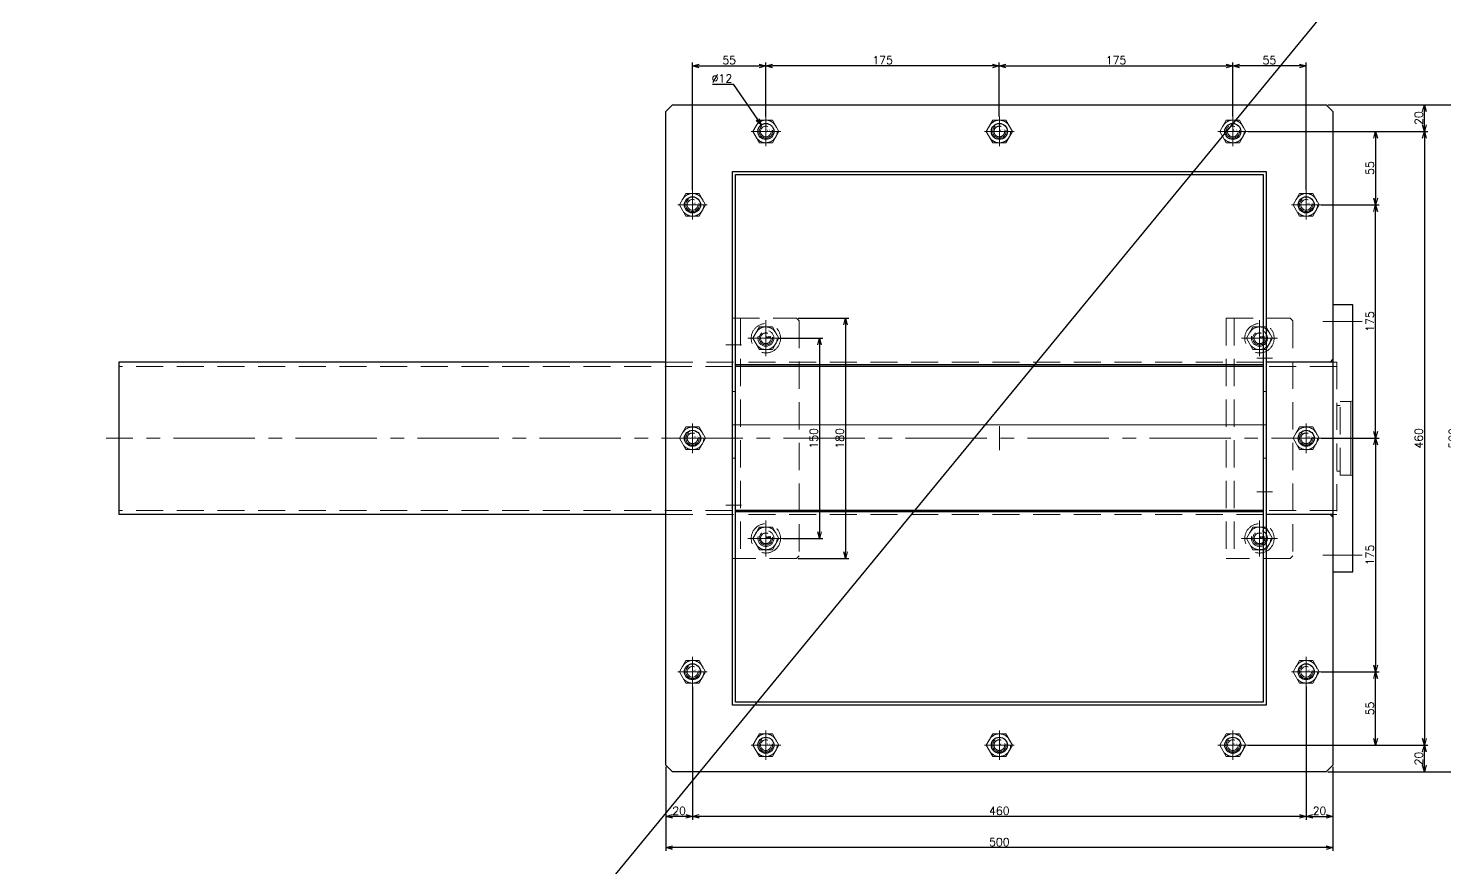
# Model space of a CAD drawing. Header units: millimetres. Extents: x 0 to 49006, y -7876 to 6995.
# Drawn here: x 13220 to 14281, y -4308 to -3679 of the extents above; entities that cross this region are included whole.
import ezdxf

# ---------------------------------------------------------------- set-up
doc = ezdxf.new("R2010")
doc.units = ezdxf.units.MM
doc.header["$LTSCALE"] = 3.2
doc.header["$PDMODE"] = 99
doc.header["$PDSIZE"] = 1
doc.linetypes.add('CENTER2', pattern=[28.575, 19.05, -3.175, 3.175, -3.175])
doc.linetypes.add('HIDDEN', pattern=[9.525, 6.35, -3.175])
for name, color, linetype, lineweight in [('04_HIDDEN', 2, 'HIDDEN', 13), ('05_CENTER', 4, 'CENTER2', 13), ('08_DIM', 3, 'Continuous', 13)]:
    doc.layers.add(name, color=color, linetype=linetype, lineweight=lineweight)
doc.layers.add('10_DRAFT', color=8, linetype='Continuous', lineweight=0, plot=False)
doc.styles.add('KANJI0', font='txt.shx', dxfattribs={"width": 0.9, "height": 30, "bigfont": 'bigfont'})
doc.styles.add('KSS_TXT', font='txt.shx', dxfattribs={"bigfont": 'extfont2.shx'})
doc.dimstyles.new('KSS_DIM', dxfattribs={"dimscale": 12, "dimtxt": 3, "dimasz": 2.5, "dimexe": 1.25, "dimexo": 0.625, "dimtad": 1, "dimdsep": 46, "dimtxsty": 'KSS_TXT', "dimblk": 'OPEN30', "dimcen": 0, "dimazin": 2, "dimtfac": 0.75, "dimtmove": 0, "dimatfit": 3, "dimldrblk": 'OPEN30', "dimfxl": 1.25, "dimtolj": 1, "dimarcsym": 0})
doc.dimstyles.new('KSS_DIM$3', dxfattribs={"dimscale": 12, "dimtxt": 3, "dimasz": 2.5, "dimexe": 1.25, "dimexo": 0.625, "dimtad": 1, "dimtih": 1, "dimtoh": 1, "dimdsep": 46, "dimtxsty": 'KSS_TXT', "dimblk": 'OPEN30', "dimcen": 0, "dimazin": 2, "dimtfac": 0.75, "dimtofl": 0, "dimtmove": 0, "dimatfit": 3, "dimldrblk": 'OPEN30', "dimfxl": 1.25, "dimtolj": 1, "dimarcsym": 0})

# ---------------------------------------------------------------- blocks, each defined once
blk = doc.blocks.new('M10Nua_1_1_1_1')
at = {"color": 0, "linetype": 'CENTER2'}
for p, q in [((0, -11.1), (0, 11.1)), ((11.1, 0), (-11.1, 0))]:
    blk.add_line(p, q, dxfattribs=at)
at = {"color": 0}
for p, q in [((-4.9, 8.5), (-9.8, 0)), ((-9.8, 0), (-4.9, -8.5)), ((-4.9, 8.5), (4.9, 8.5)), ((9.8, 0), (4.9, 8.5)), ((4.9, -8.5), (9.8, 0)), ((-4.9, -8.5), (4.9, -8.5))]:
    blk.add_line(p, q, dxfattribs=at)
for radius in [8.49, 5, 4]:
    blk.add_circle((0, 0), radius, dxfattribs=at)
at = {"layer": '10_DRAFT', "style": 'KANJI0', "width": 0.82}
blk.add_text('Ｍ１０', height=1.25, dxfattribs=at).set_placement((0.3, 0.1))
blk = doc.blocks.new('_Open30')
at = {"color": 0, "linetype": 'ByBlock', "lineweight": -2}
for p, q in [((-1, 0.27), (0, 0)), ((0, 0), (-1, -0.27)), ((0, 0), (-1, 0))]:
    blk.add_line(p, q, dxfattribs=at)
blk = doc.blocks.new('*D656')
at = {"layer": '08_DIM', "color": 0, "lineweight": -2, "transparency": 16777216}
for p, q in [((14193.9, -3736.3), (14268.7, -3736.3)), ((14266.2, -3751.3), (14266.2, -3741.3)), ((14133.9, -3756.3), (14268.7, -3756.3))]:
    blk.add_line(p, q, dxfattribs=at)
at = {"layer": 'Defpoints', "color": 0, "transparency": 16777216}
for p in [(14192.6, -3736.3), (14266.2, -3736.3), (14132.6, -3756.3)]:
    blk.add_point(p, dxfattribs=at)
at = {"layer": '08_DIM', "color": 0, "lineweight": -2, "transparency": 16777216, "xscale": 5, "yscale": 5, "zscale": 5}
for p, rotation in [((14266.2, -3736.3), 90), ((14266.2, -3756.3), 270)]:
    blk.add_blockref('_Open30', p, dxfattribs=dict(at, rotation=rotation))
at = {"layer": '08_DIM', "color": 0, "transparency": 16777216, "insert": (14262, -3746.3), "char_height": 6, "attachment_point": 5, "rotation": 90, "style": 'KSS_TXT'}
blk.add_mtext('\\A1;20', dxfattribs=at)
blk = doc.blocks.new('*D657')
at = {"layer": '08_DIM', "color": 0, "lineweight": -2, "transparency": 16777216}
for p, q in [((14133.9, -3756.3), (14268.7, -3756.3)), ((14266.2, -3761.3), (14266.2, -4211.3)), ((14133.9, -4216.3), (14268.7, -4216.3))]:
    blk.add_line(p, q, dxfattribs=at)
at = {"layer": 'Defpoints', "color": 0, "transparency": 16777216}
for p in [(14132.6, -3756.3), (14132.6, -4216.3), (14266.2, -4216.3)]:
    blk.add_point(p, dxfattribs=at)
at = {"layer": '08_DIM', "color": 0, "lineweight": -2, "transparency": 16777216, "xscale": 5, "yscale": 5, "zscale": 5}
for p, rotation in [((14266.2, -3756.3), 90), ((14266.2, -4216.3), 270)]:
    blk.add_blockref('_Open30', p, dxfattribs=dict(at, rotation=rotation))
at = {"layer": '08_DIM', "color": 0, "transparency": 16777216, "insert": (14262, -3986.3), "char_height": 6, "attachment_point": 5, "rotation": 90, "style": 'KSS_TXT'}
blk.add_mtext('\\A1;460', dxfattribs=at)
blk = doc.blocks.new('*D658')
at = {"layer": '08_DIM', "color": 0, "lineweight": -2, "transparency": 16777216}
for p, q in [((14193.9, -3736.3), (14294.4, -3736.3)), ((14291.9, -3741.3), (14291.9, -4231.3)), ((14193.9, -4236.3), (14294.4, -4236.3))]:
    blk.add_line(p, q, dxfattribs=at)
at = {"layer": 'Defpoints', "color": 0, "transparency": 16777216}
for p in [(14192.6, -3736.3), (14192.6, -4236.3), (14291.9, -4236.3)]:
    blk.add_point(p, dxfattribs=at)
at = {"layer": '08_DIM', "color": 0, "lineweight": -2, "transparency": 16777216, "xscale": 5, "yscale": 5, "zscale": 5}
for p, rotation in [((14291.9, -3736.3), 90), ((14291.9, -4236.3), 270)]:
    blk.add_blockref('_Open30', p, dxfattribs=dict(at, rotation=rotation))
at = {"layer": '08_DIM', "color": 0, "transparency": 16777216, "insert": (14287.6, -3986.3), "char_height": 6, "attachment_point": 5, "rotation": 90, "style": 'KSS_TXT'}
blk.add_mtext('\\A1;500', dxfattribs=at)
blk = doc.blocks.new('*D659')
at = {"layer": '08_DIM', "color": 0, "lineweight": -2, "transparency": 16777216}
for p, q in [((14177.6, -4172.5), (14177.6, -4272.2)), ((14197.6, -4232.5), (14197.6, -4272.2)), ((14182.6, -4269.7), (14192.6, -4269.7))]:
    blk.add_line(p, q, dxfattribs=at)
at = {"layer": 'Defpoints', "color": 0, "transparency": 16777216}
for p in [(14177.6, -4171.3), (14197.6, -4231.3), (14197.6, -4269.7)]:
    blk.add_point(p, dxfattribs=at)
at = {"layer": '08_DIM', "color": 0, "lineweight": -2, "transparency": 16777216, "xscale": 5, "yscale": 5, "zscale": 5, "rotation": 180}
blk.add_blockref('_Open30', (14177.6, -4269.7), dxfattribs=at)
at = {"layer": '08_DIM', "color": 0, "lineweight": -2, "transparency": 16777216, "xscale": 5, "yscale": 5, "zscale": 5}
blk.add_blockref('_Open30', (14197.6, -4269.7), dxfattribs=at)
at = {"layer": '08_DIM', "color": 0, "transparency": 16777216, "insert": (14187.6, -4265.5), "char_height": 6, "attachment_point": 5, "style": 'KSS_TXT'}
blk.add_mtext('\\A1;20', dxfattribs=at)
blk = doc.blocks.new('*D660')
at = {"layer": '08_DIM', "color": 0, "lineweight": -2, "transparency": 16777216}
for p, q in [((13717.6, -4172.5), (13717.6, -4272.2)), ((14177.6, -4172.5), (14177.6, -4272.2)), ((14172.6, -4269.7), (13722.6, -4269.7))]:
    blk.add_line(p, q, dxfattribs=at)
at = {"layer": 'Defpoints', "color": 0, "transparency": 16777216}
for p in [(13717.6, -4171.3), (14177.6, -4171.3), (13717.6, -4269.7)]:
    blk.add_point(p, dxfattribs=at)
at = {"layer": '08_DIM', "color": 0, "lineweight": -2, "transparency": 16777216, "xscale": 5, "yscale": 5, "zscale": 5, "rotation": 180}
blk.add_blockref('_Open30', (13717.6, -4269.7), dxfattribs=at)
at = {"layer": '08_DIM', "color": 0, "lineweight": -2, "transparency": 16777216, "xscale": 5, "yscale": 5, "zscale": 5}
blk.add_blockref('_Open30', (14177.6, -4269.7), dxfattribs=at)
at = {"layer": '08_DIM', "color": 0, "transparency": 16777216, "insert": (13947.6, -4265.5), "char_height": 6, "attachment_point": 5, "style": 'KSS_TXT'}
blk.add_mtext('\\A1;460', dxfattribs=at)
blk = doc.blocks.new('*D661')
at = {"layer": '08_DIM', "color": 0, "lineweight": -2, "transparency": 16777216}
for p, q in [((13697.6, -4232.5), (13697.6, -4295.6)), ((14197.6, -4232.5), (14197.6, -4295.6)), ((14192.6, -4293.1), (13702.6, -4293.1))]:
    blk.add_line(p, q, dxfattribs=at)
at = {"layer": 'Defpoints', "color": 0, "transparency": 16777216}
for p in [(13697.6, -4231.3), (14197.6, -4231.3), (13697.6, -4293.1)]:
    blk.add_point(p, dxfattribs=at)
at = {"layer": '08_DIM', "color": 0, "lineweight": -2, "transparency": 16777216, "xscale": 5, "yscale": 5, "zscale": 5, "rotation": 180}
blk.add_blockref('_Open30', (13697.6, -4293.1), dxfattribs=at)
at = {"layer": '08_DIM', "color": 0, "lineweight": -2, "transparency": 16777216, "xscale": 5, "yscale": 5, "zscale": 5}
blk.add_blockref('_Open30', (14197.6, -4293.1), dxfattribs=at)
at = {"layer": '08_DIM', "color": 0, "transparency": 16777216, "insert": (13947.6, -4288.9), "char_height": 6, "attachment_point": 5, "style": 'KSS_TXT'}
blk.add_mtext('\\A1;500', dxfattribs=at)
blk = doc.blocks.new('*D662')
at = {"layer": '08_DIM', "color": 0, "lineweight": -2, "transparency": 16777216}
for p, q in [((13717.6, -4172.5), (13717.6, -4272.2)), ((13697.6, -4232.5), (13697.6, -4272.2)), ((13712.6, -4269.7), (13702.6, -4269.7))]:
    blk.add_line(p, q, dxfattribs=at)
at = {"layer": 'Defpoints', "color": 0, "transparency": 16777216}
for p in [(13717.6, -4171.3), (13697.6, -4231.3), (13697.6, -4269.7)]:
    blk.add_point(p, dxfattribs=at)
at = {"layer": '08_DIM', "color": 0, "lineweight": -2, "transparency": 16777216, "xscale": 5, "yscale": 5, "zscale": 5, "rotation": 180}
blk.add_blockref('_Open30', (13697.6, -4269.7), dxfattribs=at)
at = {"layer": '08_DIM', "color": 0, "lineweight": -2, "transparency": 16777216, "xscale": 5, "yscale": 5, "zscale": 5}
blk.add_blockref('_Open30', (13717.6, -4269.7), dxfattribs=at)
at = {"layer": '08_DIM', "color": 0, "transparency": 16777216, "insert": (13707.6, -4265.5), "char_height": 6, "attachment_point": 5, "style": 'KSS_TXT'}
blk.add_mtext('\\A1;20', dxfattribs=at)
blk = doc.blocks.new('*D663')
at = {"layer": '08_DIM', "color": 0, "lineweight": -2, "transparency": 16777216}
for p, q in [((13781.9, -3911.3), (13815.3, -3911.3)), ((13812.8, -3916.3), (13812.8, -4056.3)), ((13785.4, -4061.3), (13815.3, -4061.3))]:
    blk.add_line(p, q, dxfattribs=at)
at = {"layer": 'Defpoints', "color": 0, "transparency": 16777216}
for p in [(13780.6, -3911.3), (13784.1, -4061.3), (13812.8, -4061.3)]:
    blk.add_point(p, dxfattribs=at)
at = {"layer": '08_DIM', "color": 0, "lineweight": -2, "transparency": 16777216, "xscale": 5, "yscale": 5, "zscale": 5}
for p, rotation in [((13812.8, -3911.3), 90), ((13812.8, -4061.3), 270)]:
    blk.add_blockref('_Open30', p, dxfattribs=dict(at, rotation=rotation))
at = {"layer": '08_DIM', "color": 0, "transparency": 16777216, "insert": (13808.5, -3986.3), "char_height": 6, "attachment_point": 5, "rotation": 90, "style": 'KSS_TXT'}
blk.add_mtext('\\A1;150', dxfattribs=at)
blk = doc.blocks.new('*D664')
at = {"layer": '08_DIM', "color": 0, "lineweight": -2, "transparency": 16777216}
for p, q in [((13796.9, -3896.3), (13834.8, -3896.3)), ((13832.3, -3901.3), (13832.3, -4071.3)), ((13796.9, -4076.3), (13834.8, -4076.3))]:
    blk.add_line(p, q, dxfattribs=at)
at = {"layer": 'Defpoints', "color": 0, "transparency": 16777216}
for p in [(13795.6, -3896.3), (13795.6, -4076.3), (13832.3, -4076.3)]:
    blk.add_point(p, dxfattribs=at)
at = {"layer": '08_DIM', "color": 0, "lineweight": -2, "transparency": 16777216, "xscale": 5, "yscale": 5, "zscale": 5}
for p, rotation in [((13832.3, -3896.3), 90), ((13832.3, -4076.3), 270)]:
    blk.add_blockref('_Open30', p, dxfattribs=dict(at, rotation=rotation))
at = {"layer": '08_DIM', "color": 0, "transparency": 16777216, "insert": (13828, -3986.3), "char_height": 6, "attachment_point": 5, "rotation": 90, "style": 'KSS_TXT'}
blk.add_mtext('\\A1;180', dxfattribs=at)
blk = doc.blocks.new('*D665')
at = {"layer": '08_DIM', "color": 0, "lineweight": -2, "transparency": 16777216}
for p, q in [((14133.9, -4216.3), (14268.7, -4216.3)), ((14266.2, -4231.3), (14266.2, -4221.3)), ((14193.9, -4236.3), (14268.7, -4236.3))]:
    blk.add_line(p, q, dxfattribs=at)
at = {"layer": 'Defpoints', "color": 0, "transparency": 16777216}
for p in [(14132.6, -4216.3), (14266.2, -4216.3), (14192.6, -4236.3)]:
    blk.add_point(p, dxfattribs=at)
at = {"layer": '08_DIM', "color": 0, "lineweight": -2, "transparency": 16777216, "xscale": 5, "yscale": 5, "zscale": 5}
for p, rotation in [((14266.2, -4216.3), 90), ((14266.2, -4236.3), 270)]:
    blk.add_blockref('_Open30', p, dxfattribs=dict(at, rotation=rotation))
at = {"layer": '08_DIM', "color": 0, "transparency": 16777216, "insert": (14262, -4226.3), "char_height": 6, "attachment_point": 5, "rotation": 90, "style": 'KSS_TXT'}
blk.add_mtext('\\A1;20', dxfattribs=at)
blk = doc.blocks.new('A$C58B96D6E_1_1')
at = {"color": 0}
for p, q in [((-860, 57.1), (-860, -57.2)), ((-450, 57.1), (-860, 57.1)), ((-2.3, 55.1), (-397.7, 55.1)), ((-2.3, 53.9), (-397.7, 53.9)), ((49.5, 57.1), (0, 57.1)), ((-450, -57.2), (-860, -57.2)), ((-2.3, -54), (-397.7, -54)), ((-2.3, -55.2), (-397.7, -55.2)), ((49.5, -57.2), (0, -57.2))]:
    blk.add_line(p, q, dxfattribs=at)
for points in [[(45, -250), (-445, -250), (-450, -245), (-450, 245), (-445, 250), (45, 250), (50, 245), (50, -245)], [(0, -200), (-400, -200), (-400, 200), (0, 200)], [(-2.3, -197.7), (-397.7, -197.7), (-397.7, 197.7), (-2.3, 197.7)], [(65, 100), (50, 100), (50, -100), (65, -100)]]:
    blk.add_lwpolyline(points, close=True, dxfattribs=at)
at = {"color": 3}
for points in [[(50, 57.1), (48, 57.1), (48, 57.1), (50, 59.2)], [(50, -57.2), (48, -57.2), (48, -57.2), (50, -59.2)]]:
    blk.add_lwpolyline(points, close=True, dxfattribs=at)
at = {"color": 0}
for centre in [(-375, 230), (-200, 230), (-25, 230), (-430, 175), (30, 175), (-430, 0), (30, 0), (-430, -175), (30, -175), (-375, -230), (-200, -230), (-25, -230)]:
    blk.add_circle(centre, 6, dxfattribs=at)
at = {"layer": '04_HIDDEN'}
for p, q in [((-400, 90), (-352, 90)), ((-400, 90), (-400, -90)), ((-394, 90), (-394, -90)), ((-350, 88), (-352, 90)), ((-350, 88), (-350, -88)), ((-30, 90), (18, 90)), ((-30, 90), (-30, -90)), ((-24, 90), (-24, -90)), ((20, 88), (18, 90)), ((20, 88), (20, -88)), ((-400, 53.9), (-860, 53.9)), ((-450, 57.1), (-398, 57.1)), ((-2, 57.1), (-398, 57.1)), ((53, 53.9), (0, 53.9)), ((50, 57.1), (53, 57.1)), ((53, 57.1), (53, -57.2)), ((-398, 35), (-400, 35)), ((0, 35), (-2, 35)), ((55.5, 24.5), (53, 24.5)), ((55.5, -27.5), (55.5, 27.5)), ((63.5, 27.5), (65, 28.4)), ((-398, -15), (-400, -15)), ((0, -15), (-2, -15)), ((55.5, -24.5), (53, -24.5)), ((63.5, -27.5), (65, -28.4)), ((-400, -54), (-860, -54)), ((-450, -57.2), (-398, -57.2)), ((-2, -57.2), (-398, -57.2)), ((53, -54), (0, -54)), ((50, -57.2), (53, -57.2)), ((-352, -90), (-400, -90)), ((-352, -90), (-350, -88)), ((18, -90), (-30, -90)), ((18, -90), (20, -88))]:
    blk.add_line(p, q, dxfattribs=at)
for points in [[(63.5, 27.5), (55.5, 27.5)], [(63.5, -27.5), (55.5, -27.5)]]:
    blk.add_lwpolyline(points, dxfattribs=at)
for centre in [(-375, 75), (-5, 75), (-375, -75), (-5, -75)]:
    blk.add_circle(centre, 6, dxfattribs=at)
at = {"layer": '05_CENTER'}
for p, q in [((-375, 220), (-375, 240)), ((-200, 220), (-200, 240)), ((-25, 220), (-25, 240)), ((-385, 230), (-365, 230)), ((-210, 230), (-190, 230)), ((-35, 230), (-15, 230)), ((-430, 185), (-430, 165)), ((30, 185), (30, 165)), ((-420, 175), (-440, 175)), ((20, 175), (40, 175)), ((-375, 65), (-375, 85)), ((-5, 65), (-5, 85)), ((72, 87.5), (42.6, 87.5)), ((-365, 75), (-385, 75)), ((-15, 75), (5, 75)), ((4.8, 60), (-6.9, 60)), ((65, 0), (-869.4, 0)), ((-420, 0), (-440, 0)), ((-430, 10), (-430, -10)), ((20, 0), (40, 0)), ((30, 10), (30, -10)), ((4.8, -40), (-6.9, -40)), ((-393.2, -50), (-404.9, -50)), ((-375, -65), (-375, -85)), ((-5, -65), (-5, -85)), ((-365, -75), (-385, -75)), ((-15, -75), (5, -75)), ((72, -87.5), (42.6, -87.5)), ((-430, -165), (-430, -185)), ((30, -165), (30, -185)), ((-420, -175), (-440, -175)), ((20, -175), (40, -175)), ((-375, -220), (-375, -240)), ((-200, -220), (-200, -240)), ((-25, -220), (-25, -240)), ((-385, -230), (-365, -230)), ((-210, -230), (-190, -230)), ((-35, -230), (-15, -230))]:
    blk.add_line(p, q, dxfattribs=at)
at = {"layer": '10_DRAFT'}
for p, q in [((63.5, 27.5), (63.5, -27.5)), ((0, 10), (-400, 10)), ((-200, -9), (-200, 9)), ((-159, 0), (-141, 0))]:
    blk.add_line(p, q, dxfattribs=at)
blk = doc.blocks.new('10b_1_1')
at = {"color": 0, "linetype": 'CENTER2'}
for p, q in [((0, -13.5), (0, 13.5)), ((13.5, 0), (-13.5, 0))]:
    blk.add_line(p, q, dxfattribs=at)
at = {"color": 0}
for p, q in [((-4.9, 8.5), (-9.8, 0)), ((-9.8, 0), (-4.9, -8.5)), ((-4.9, 8.5), (4.9, 8.5)), ((9.8, 0), (4.9, 8.5)), ((4.9, -8.5), (9.8, 0)), ((-4.9, -8.5), (4.9, -8.5))]:
    blk.add_line(p, q, dxfattribs=at)
for radius in [11, 8.49, 5, 4]:
    blk.add_circle((0, 0), radius, dxfattribs=at)
at = {"layer": '10_DRAFT', "style": 'KSS_TXT'}
blk.add_text('M10', height=1.25, dxfattribs=at).set_placement((0.3, 0.1))
blk = doc.blocks.new('*D1356')
at = {"layer": '08_DIM', "color": 0, "lineweight": -2, "transparency": 16777216}
for p, q in [((13772.6, -3745), (13772.6, -3704.7)), ((13947.6, -3745), (13947.6, -3704.7)), ((13942.6, -3707.2), (13777.6, -3707.2))]:
    blk.add_line(p, q, dxfattribs=at)
at = {"layer": 'Defpoints', "color": 0, "transparency": 16777216}
for p in [(13772.6, -3707.2), (13772.6, -3746.3), (13947.6, -3746.3)]:
    blk.add_point(p, dxfattribs=at)
at = {"layer": '08_DIM', "color": 0, "lineweight": -2, "transparency": 16777216, "xscale": 5, "yscale": 5, "zscale": 5, "rotation": 180}
blk.add_blockref('_Open30', (13772.6, -3707.2), dxfattribs=at)
at = {"layer": '08_DIM', "color": 0, "lineweight": -2, "transparency": 16777216, "xscale": 5, "yscale": 5, "zscale": 5}
blk.add_blockref('_Open30', (13947.6, -3707.2), dxfattribs=at)
at = {"layer": '08_DIM', "color": 0, "transparency": 16777216, "insert": (13860.1, -3702.9), "char_height": 6, "attachment_point": 5, "style": 'KSS_TXT'}
blk.add_mtext('\\A1;175', dxfattribs=at)
blk = doc.blocks.new('*D1357')
at = {"layer": '08_DIM', "color": 0, "lineweight": -2, "transparency": 16777216}
for p, q in [((13947.6, -3745), (13947.6, -3704.7)), ((14122.6, -3745), (14122.6, -3704.7)), ((13952.6, -3707.2), (14117.6, -3707.2))]:
    blk.add_line(p, q, dxfattribs=at)
at = {"layer": 'Defpoints', "color": 0, "transparency": 16777216}
for p in [(14122.6, -3707.2), (13947.6, -3746.3), (14122.6, -3746.3)]:
    blk.add_point(p, dxfattribs=at)
at = {"layer": '08_DIM', "color": 0, "lineweight": -2, "transparency": 16777216, "xscale": 5, "yscale": 5, "zscale": 5, "rotation": 180}
blk.add_blockref('_Open30', (13947.6, -3707.2), dxfattribs=at)
at = {"layer": '08_DIM', "color": 0, "lineweight": -2, "transparency": 16777216, "xscale": 5, "yscale": 5, "zscale": 5}
blk.add_blockref('_Open30', (14122.6, -3707.2), dxfattribs=at)
at = {"layer": '08_DIM', "color": 0, "transparency": 16777216, "insert": (14035.1, -3702.9), "char_height": 6, "attachment_point": 5, "style": 'KSS_TXT'}
blk.add_mtext('\\A1;175', dxfattribs=at)
blk = doc.blocks.new('*D1358')
at = {"layer": '08_DIM', "color": 0, "lineweight": -2, "transparency": 16777216}
for p, q in [((14188.9, -3811.3), (14232.2, -3811.3)), ((14229.7, -3981.3), (14229.7, -3816.3)), ((14188.9, -3986.3), (14232.2, -3986.3))]:
    blk.add_line(p, q, dxfattribs=at)
at = {"layer": 'Defpoints', "color": 0, "transparency": 16777216}
for p in [(14187.6, -3811.3), (14229.7, -3811.3), (14187.6, -3986.3)]:
    blk.add_point(p, dxfattribs=at)
at = {"layer": '08_DIM', "color": 0, "lineweight": -2, "transparency": 16777216, "xscale": 5, "yscale": 5, "zscale": 5}
for p, rotation in [((14229.7, -3811.3), 90), ((14229.7, -3986.3), 270)]:
    blk.add_blockref('_Open30', p, dxfattribs=dict(at, rotation=rotation))
at = {"layer": '08_DIM', "color": 0, "transparency": 16777216, "insert": (14225.4, -3898.8), "char_height": 6, "attachment_point": 5, "rotation": 90, "style": 'KSS_TXT'}
blk.add_mtext('\\A1;175', dxfattribs=at)
blk = doc.blocks.new('*D1359')
at = {"layer": '08_DIM', "color": 0, "lineweight": -2, "transparency": 16777216}
for p, q in [((14190.1, -3986.3), (14232.2, -3986.3)), ((14229.7, -3991.3), (14229.7, -4156.3)), ((14188.9, -4161.3), (14232.2, -4161.3))]:
    blk.add_line(p, q, dxfattribs=at)
at = {"layer": 'Defpoints', "color": 0, "transparency": 16777216}
for p in [(14188.9, -3986.3), (14187.6, -4161.3), (14229.7, -4161.3)]:
    blk.add_point(p, dxfattribs=at)
at = {"layer": '08_DIM', "color": 0, "lineweight": -2, "transparency": 16777216, "xscale": 5, "yscale": 5, "zscale": 5}
for p, rotation in [((14229.7, -3986.3), 90), ((14229.7, -4161.3), 270)]:
    blk.add_blockref('_Open30', p, dxfattribs=dict(at, rotation=rotation))
at = {"layer": '08_DIM', "color": 0, "transparency": 16777216, "insert": (14225.4, -4073.8), "char_height": 6, "attachment_point": 5, "rotation": 90, "style": 'KSS_TXT'}
blk.add_mtext('\\A1;175', dxfattribs=at)
blk = doc.blocks.new('*D1360')
at = {"layer": '08_DIM', "color": 0, "lineweight": -2, "transparency": 16777216}
for p, q in [((14133.9, -3756.3), (14232.2, -3756.3)), ((14229.7, -3761.3), (14229.7, -3806.3)), ((14188.9, -3811.3), (14232.2, -3811.3))]:
    blk.add_line(p, q, dxfattribs=at)
at = {"layer": 'Defpoints', "color": 0, "transparency": 16777216}
for p in [(14132.6, -3756.3), (14187.6, -3811.3), (14229.7, -3811.3)]:
    blk.add_point(p, dxfattribs=at)
at = {"layer": '08_DIM', "color": 0, "lineweight": -2, "transparency": 16777216, "xscale": 5, "yscale": 5, "zscale": 5}
for p, rotation in [((14229.7, -3756.3), 90), ((14229.7, -3811.3), 270)]:
    blk.add_blockref('_Open30', p, dxfattribs=dict(at, rotation=rotation))
at = {"layer": '08_DIM', "color": 0, "transparency": 16777216, "insert": (14225.4, -3783.8), "char_height": 6, "attachment_point": 5, "rotation": 90, "style": 'KSS_TXT'}
blk.add_mtext('\\A1;55', dxfattribs=at)
blk = doc.blocks.new('*D1361')
at = {"layer": '08_DIM', "color": 0, "lineweight": -2, "transparency": 16777216}
for p, q in [((14188.9, -4161.3), (14232.2, -4161.3)), ((14229.7, -4211.3), (14229.7, -4166.3)), ((14133.9, -4216.3), (14232.2, -4216.3))]:
    blk.add_line(p, q, dxfattribs=at)
at = {"layer": 'Defpoints', "color": 0, "transparency": 16777216}
for p in [(14187.6, -4161.3), (14229.7, -4161.3), (14132.6, -4216.3)]:
    blk.add_point(p, dxfattribs=at)
at = {"layer": '08_DIM', "color": 0, "lineweight": -2, "transparency": 16777216, "xscale": 5, "yscale": 5, "zscale": 5}
for p, rotation in [((14229.7, -4161.3), 90), ((14229.7, -4216.3), 270)]:
    blk.add_blockref('_Open30', p, dxfattribs=dict(at, rotation=rotation))
at = {"layer": '08_DIM', "color": 0, "transparency": 16777216, "insert": (14225.4, -4188.8), "char_height": 6, "attachment_point": 5, "rotation": 90, "style": 'KSS_TXT'}
blk.add_mtext('\\A1;55', dxfattribs=at)
blk = doc.blocks.new('*D1362')
at = {"layer": '08_DIM', "color": 0, "lineweight": -2, "transparency": 16777216}
for p, q in [((13717.6, -3800), (13717.6, -3704.7)), ((13772.6, -3745), (13772.6, -3704.7)), ((13722.6, -3707.2), (13767.6, -3707.2))]:
    blk.add_line(p, q, dxfattribs=at)
at = {"layer": 'Defpoints', "color": 0, "transparency": 16777216}
for p in [(13772.6, -3707.2), (13772.6, -3746.3), (13717.6, -3801.3)]:
    blk.add_point(p, dxfattribs=at)
at = {"layer": '08_DIM', "color": 0, "lineweight": -2, "transparency": 16777216, "xscale": 5, "yscale": 5, "zscale": 5, "rotation": 180}
blk.add_blockref('_Open30', (13717.6, -3707.2), dxfattribs=at)
at = {"layer": '08_DIM', "color": 0, "lineweight": -2, "transparency": 16777216, "xscale": 5, "yscale": 5, "zscale": 5}
blk.add_blockref('_Open30', (13772.6, -3707.2), dxfattribs=at)
at = {"layer": '08_DIM', "color": 0, "transparency": 16777216, "insert": (13745.1, -3702.9), "char_height": 6, "attachment_point": 5, "style": 'KSS_TXT'}
blk.add_mtext('\\A1;55', dxfattribs=at)
blk = doc.blocks.new('*D1363')
at = {"layer": '08_DIM', "color": 0, "lineweight": -2, "transparency": 16777216}
for p, q in [((13732.7, -3720.8), (13748, -3720.8)), ((13748, -3720.8), (13766.3, -3747.3))]:
    blk.add_line(p, q, dxfattribs=at)
at = {"layer": 'Defpoints', "color": 0, "transparency": 16777216}
for p in [(13769.2, -3751.4), (13776, -3761.2)]:
    blk.add_point(p, dxfattribs=at)
at = {"layer": '08_DIM', "color": 0, "lineweight": -2, "transparency": 16777216, "xscale": 5, "yscale": 5, "zscale": 5, "rotation": 304.747513402463}
blk.add_blockref('_Open30', (13769.2, -3751.4), dxfattribs=at)
at = {"layer": '08_DIM', "color": 0, "transparency": 16777216, "insert": (13739.7, -3716.5), "char_height": 6, "attachment_point": 5, "style": 'KSS_TXT'}
blk.add_mtext('\\A1;%%C12', dxfattribs=at)
blk = doc.blocks.new('*D1364')
at = {"layer": '08_DIM', "color": 0, "lineweight": -2, "transparency": 16777216}
for p, q in [((14122.6, -3745), (14122.6, -3704.7)), ((14177.6, -3800), (14177.6, -3704.7)), ((14172.6, -3707.2), (14127.6, -3707.2))]:
    blk.add_line(p, q, dxfattribs=at)
at = {"layer": 'Defpoints', "color": 0, "transparency": 16777216}
for p in [(14122.6, -3707.2), (14122.6, -3746.3), (14177.6, -3801.3)]:
    blk.add_point(p, dxfattribs=at)
at = {"layer": '08_DIM', "color": 0, "lineweight": -2, "transparency": 16777216, "xscale": 5, "yscale": 5, "zscale": 5, "rotation": 180}
blk.add_blockref('_Open30', (14122.6, -3707.2), dxfattribs=at)
at = {"layer": '08_DIM', "color": 0, "lineweight": -2, "transparency": 16777216, "xscale": 5, "yscale": 5, "zscale": 5}
blk.add_blockref('_Open30', (14177.6, -3707.2), dxfattribs=at)
at = {"layer": '08_DIM', "color": 0, "transparency": 16777216, "insert": (14150.1, -3702.9), "char_height": 6, "attachment_point": 5, "style": 'KSS_TXT'}
blk.add_mtext('\\A1;55', dxfattribs=at)

msp = doc.modelspace()

# ---------------------------------------------------------------- linework, layer by layer
at = {"color": 3}
msp.add_line((14520.307, -3266.671), (13153.595, -4928.363), dxfattribs=at)
at = {"layer": '05_CENTER'}
msp.add_line((13754.434, -3916.299), (13742.717, -3916.299), dxfattribs=at)

# ---------------------------------------------------------------- block references
msp.add_blockref('A$C58B96D6E_1_1', (14147.614, -3986.299))
at = {"layer": '04_HIDDEN'}
for name, p in [('M10Nua_1_1_1_1', (13772.614, -3756.299)), ('M10Nua_1_1_1_1', (13947.614, -3756.299)), ('M10Nua_1_1_1_1', (14122.614, -3756.299)), ('M10Nua_1_1_1_1', (13717.614, -3811.299)), ('M10Nua_1_1_1_1', (14177.614, -3811.299)), ('10b_1_1', (13772.614, -3911.299)), ('10b_1_1', (14142.614, -3911.299)), ('M10Nua_1_1_1_1', (13717.614, -3986.299)), ('M10Nua_1_1_1_1', (14177.614, -3986.299)), ('10b_1_1', (13772.614, -4061.299)), ('10b_1_1', (14142.614, -4061.299)), ('M10Nua_1_1_1_1', (13717.614, -4161.299)), ('M10Nua_1_1_1_1', (14177.614, -4161.299)), ('M10Nua_1_1_1_1', (13772.614, -4216.299)), ('M10Nua_1_1_1_1', (13947.614, -4216.299)), ('M10Nua_1_1_1_1', (14122.614, -4216.299))]:
    msp.add_blockref(name, p, dxfattribs=at)

# ---------------------------------------------------------------- dimensions: what is measured, and where the dimension line sits
at = {"layer": '08_DIM', "color": 1}
for base, p1, p2, picture, middle in [((13772.614, -3707.156), (13717.614, -3801.299), (13772.614, -3746.299), '*D1362', (13745.114, -3702.898)), ((13772.614, -3707.156), (13947.614, -3746.299), (13772.614, -3746.299), '*D1356', (13860.114, -3702.902)), ((14122.614, -3707.156), (13947.614, -3746.299), (14122.614, -3746.299), '*D1357', (14035.114, -3702.902)), ((14122.614, -3707.156), (14177.614, -3801.299), (14122.614, -3746.299), '*D1364', (14150.114, -3702.898))]:
    dim = msp.add_linear_dim(base=base, p1=p1, p2=p2, dimstyle='KSS_DIM', override={"dimscale": 2, "dimarcsym": 1}, dxfattribs=at)
    dim.commit()
    dim.dimension.update_dxf_attribs({"geometry": picture, "text_midpoint": middle})
at = {"layer": '08_DIM'}
dim = msp.add_diameter_dim_2p(p1=(13776.034, -3761.229), p2=(13769.195, -3751.369), dimstyle='KSS_DIM$3', override={"dimscale": 2, "dimpost": '%%C<>', "dimarcsym": 1}, dxfattribs=at)
dim.commit()
dim.dimension.update_dxf_attribs({"geometry": '*D1363', "text_midpoint": (13739.732, -3720.789), "dimtype": 163})
at = {"layer": '08_DIM', "color": 1}
for base, p1, p2, angle, picture, middle in [((14266.242, -3736.299), (14132.614, -3756.299), (14192.614, -3736.299), 90, '*D656', (14261.992, -3746.299)), ((14266.242, -4216.299), (14132.614, -3756.299), (14132.614, -4216.299), 90, '*D657', (14261.992, -3986.299)), ((14229.651, -3811.299), (14132.614, -3756.299), (14187.614, -3811.299), 90, '*D1360', (14225.393, -3783.799)), ((14229.651, -3811.299), (14187.614, -3986.299), (14187.614, -3811.299), 90, '*D1358', (14225.397, -3898.799)), ((14229.651, -4161.299), (14188.864, -3986.299), (14187.614, -4161.299), 90, '*D1359', (14225.397, -4073.799)), ((14229.651, -4161.299), (14132.614, -4216.299), (14187.614, -4161.299), 90, '*D1361', (14225.393, -4188.799)), ((13697.614, -4269.717), (13717.614, -4171.299), (13697.614, -4231.299), 180, '*D662', (13707.614, -4265.467)), ((13717.614, -4269.717), (14177.614, -4171.299), (13717.614, -4171.299), 180, '*D660', (13947.614, -4265.467)), ((14197.614, -4269.717), (14177.614, -4171.299), (14197.614, -4231.299), 180, '*D659', (14187.614, -4265.467)), ((14266.242, -4216.299), (14192.614, -4236.299), (14132.614, -4216.299), 90, '*D665', (14261.992, -4226.299))]:
    dim = msp.add_linear_dim(base=base, p1=p1, p2=p2, angle=angle, dimstyle='KSS_DIM', override={"dimscale": 2, "dimarcsym": 1}, dxfattribs=at)
    dim.commit()
    dim.dimension.update_dxf_attribs({"geometry": picture, "text_midpoint": middle})
at = {"layer": '08_DIM'}
for base, p1, p2, angle, picture, middle in [((14291.886, -4236.299), (14192.614, -3736.299), (14192.614, -4236.299), 90, '*D658', (14287.631, -3986.299)), ((13832.287, -4076.299), (13795.614, -3896.299), (13795.614, -4076.299), 90, '*D664', (13828.037, -3986.299)), ((13812.798, -4061.299), (13780.614, -3911.299), (13784.127, -4061.299), 90, '*D663', (13808.543, -3986.299)), ((13697.614, -4293.108), (14197.614, -4231.299), (13697.614, -4231.299), 180, '*D661', (13947.614, -4288.854))]:
    dim = msp.add_linear_dim(base=base, p1=p1, p2=p2, angle=angle, dimstyle='KSS_DIM', override={"dimscale": 2, "dimarcsym": 1}, dxfattribs=at)
    dim.commit()
    dim.dimension.update_dxf_attribs({"geometry": picture, "text_midpoint": middle})

doc.saveas('drawing.dxf')
